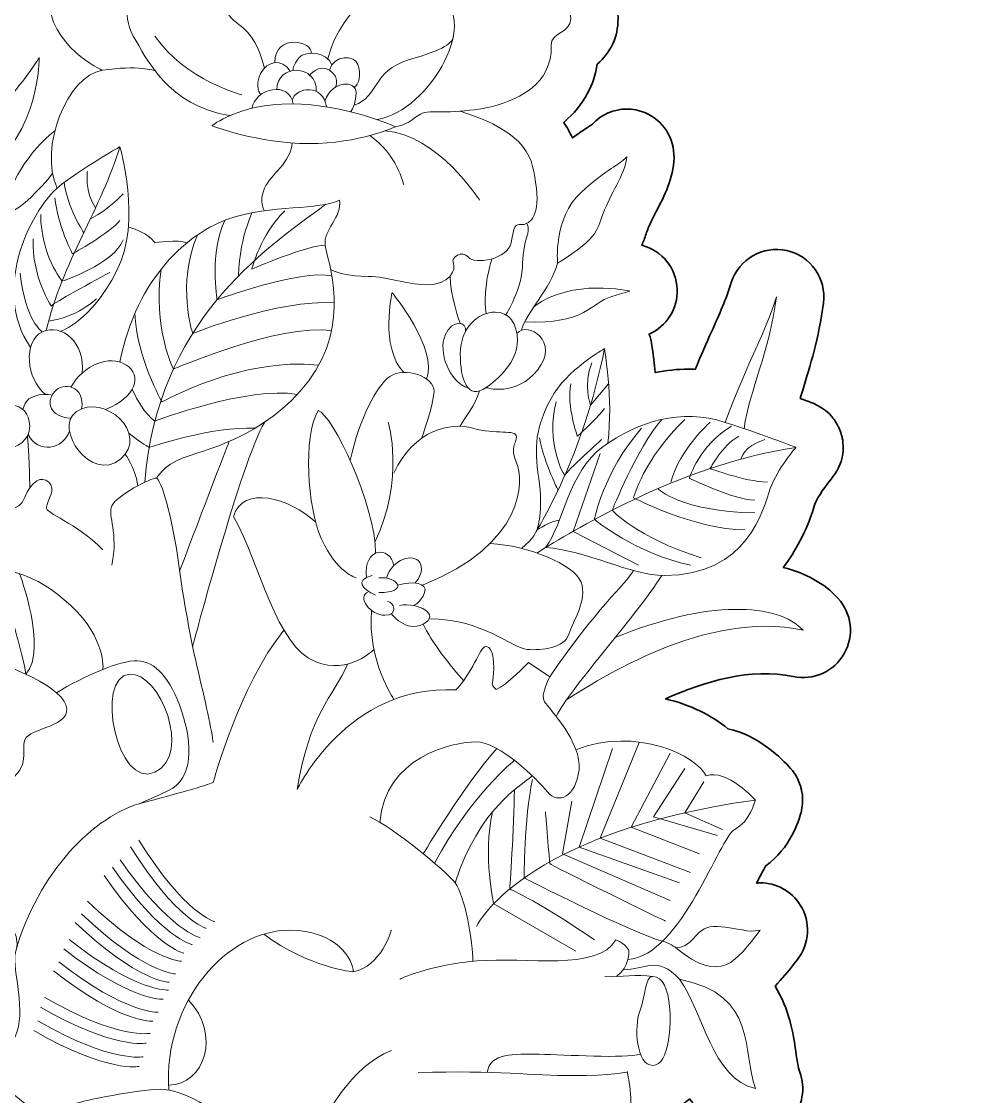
# Model space of a CAD drawing. Header units: centimetres. Extents: x 0.2 to 39.6, y -39 to -0.2.
# Drawn here: x 32.787 to 34.79, y -3.688 to -1.418 of the extents above; entities that cross this region are included whole.
import ezdxf

# ---------------------------------------------------------------- set-up
doc = ezdxf.new("R2010")
doc.units = ezdxf.units.CM
doc.header["$MEASUREMENT"] = 0
doc.layers.add('Capa 1', color=7, linetype='Continuous')

msp = doc.modelspace()

# ---------------------------------------------------------------- linework, layer by layer
at = {"layer": 'Capa 1', "color": 175, "lineweight": 9, "true_color": 0x2b4b9b}
for points in [[(34.0907, -2.5658), (33.9522, -2.4949), (34.0093, -2.33)], [(34.092, -2.9403), (34.0093, -3.1428), (34.2002, -3.2147)], [(34.1772, -3.2365), (33.9653, -3.1613), (34.0354, -2.9533)], [(34.2191, -3.1754), (34.0753, -3.1194), (34.1572, -2.963)], [(34.1886, -2.9957), (34.1221, -3.0972), (34.2573, -3.1367)], [(34.2682, -3.1239), (34.1886, -3.0888), (34.2284, -3.0234)], [(33.9498, -3.0643), (33.9297, -3.1754), (34.1572, -3.2738)]]:
    msp.add_lwpolyline(points, dxfattribs=at)
at = {"layer": 'Capa 1', "color": 22, "lineweight": 35, "true_color": 0xe42420}
for points, knots in [([(37.0144, -3.7578), (37.0144, -3.7578), (37.5552, -1.857), (37.5552, -1.857), (37.5552, -1.857), (37.6036, -1.6874), (37.6036, -1.6874), (37.6036, -1.6874), (37.8932, -0.6692), (37.8932, -0.6692), (37.8932, -0.6692), (37.9539, -0.4569), (37.9539, -0.4569), (37.9101, -0.4445), (37.8664, -0.4329), (37.8226, -0.4212), (37.3834, -0.3087), (36.9234, -0.2487), (36.4493, -0.2487), (36.0732, -0.2487), (35.706, -0.2865), (35.3514, -0.3584), (35.3063, -0.3673), (35.2615, -0.3771), (35.217, -0.387), (35.217, -0.387), (35.2664, -0.6022), (35.2664, -0.6022), (35.2664, -0.6022), (35.5035, -1.6337), (35.5035, -1.6337), (35.5035, -1.6337), (35.5426, -1.8055), (35.5426, -1.8055), (35.5426, -1.8055), (35.985, -3.7317), (35.985, -3.7317), (35.0586, -3.9423), (34.3668, -4.771), (34.3668, -5.7612), (34.3668, -6.664), (34.9418, -7.4331), (35.7458, -7.7209), (35.7882, -7.7364), (35.8312, -7.7502), (35.875, -7.7625), (36.057, -7.8148), (36.2492, -7.8426), (36.4482, -7.8426), (36.6094, -7.8426), (36.7664, -7.8243), (36.9171, -7.7897), (36.9622, -7.7791), (37.0063, -7.7675), (37.0501, -7.7541), (37.9062, -7.4958), (38.5296, -6.7014), (38.5296, -5.7612), (38.5296, -4.808), (37.8886, -4.0044), (37.0144, -3.7578)], [0, 0, 0, 0, 1, 1, 1, 2, 2, 2, 3, 3, 3, 4, 4, 4, 5, 5, 5, 6, 6, 6, 7, 7, 7, 8, 8, 8, 9, 9, 9, 10, 10, 10, 11, 11, 11, 12, 12, 12, 13, 13, 13, 14, 14, 14, 15, 15, 15, 16, 16, 16, 17, 17, 17, 18, 18, 18, 19, 19, 19, 20, 20, 20, 20]), ([(34.5117, -2.6356), (34.483, -2.6044), (34.4436, -2.5829), (34.3962, -2.5709), (34.4224, -2.5366), (34.4442, -2.4957), (34.4602, -2.4463), (34.4602, -2.4463), (34.4632, -2.4375), (34.4632, -2.4375), (34.4689, -2.4213), (34.4874, -2.3957), (34.4978, -2.3837), (34.4986, -2.3828), (34.4991, -2.3817), (34.4998, -2.3808), (34.5033, -2.3766), (34.5063, -2.3722), (34.509, -2.3675), (34.51, -2.3658), (34.5112, -2.3641), (34.5121, -2.3623), (34.5155, -2.3557), (34.5182, -2.3489), (34.52, -2.3417), (34.5201, -2.3413), (34.5201, -2.341), (34.5201, -2.3406), (34.5218, -2.3339), (34.5226, -2.327), (34.5227, -2.32), (34.5228, -2.3175), (34.5225, -2.3151), (34.5224, -2.3126), (34.5222, -2.3092), (34.5224, -2.3059), (34.5219, -2.3024), (34.5216, -2.3008), (34.521, -2.2993), (34.5206, -2.2976), (34.5204, -2.2964), (34.5205, -2.2952), (34.5202, -2.2939), (34.5198, -2.2924), (34.519, -2.2911), (34.5186, -2.2896), (34.5172, -2.2847), (34.5155, -2.2801), (34.5134, -2.2757), (34.5123, -2.2734), (34.5113, -2.2711), (34.5101, -2.2688), (34.5074, -2.2641), (34.5043, -2.2597), (34.501, -2.2555), (34.4998, -2.254), (34.4988, -2.2523), (34.4974, -2.2508), (34.4926, -2.2454), (34.4873, -2.2406), (34.4814, -2.2364), (34.48, -2.2354), (34.4784, -2.2346), (34.477, -2.2337), (34.4722, -2.2306), (34.4672, -2.2279), (34.4619, -2.2256), (34.4611, -2.2252), (34.4603, -2.2246), (34.4594, -2.2243), (34.4585, -2.2239), (34.4488, -2.2201), (34.432, -2.2139), (34.4339, -2.208), (34.4353, -2.2026), (34.4373, -2.1964), (34.4531, -2.1454), (34.471, -2.0875), (34.481, -2.0125), (34.4878, -1.9611), (34.4542, -1.913), (34.4035, -1.9017), (34.3528, -1.8905), (34.302, -1.9199), (34.2865, -1.9694), (34.2752, -2.0051), (34.2624, -2.0338), (34.2446, -2.0736), (34.2346, -2.0959), (34.223, -2.1219), (34.2102, -2.1526), (34.2054, -2.1524), (34.2006, -2.1521), (34.1958, -2.1521), (34.1724, -2.1521), (34.149, -2.1547), (34.1257, -2.1593), (34.122, -2.1198), (34.1171, -2.0928), (34.1166, -2.0906), (34.1166, -2.0903), (34.1164, -2.0901), (34.1164, -2.0898), (34.1156, -2.0858), (34.1143, -2.0821), (34.113, -2.0783), (34.1497, -2.0619), (34.1736, -2.0249), (34.1722, -1.9839), (34.1707, -1.9395), (34.1401, -1.9017), (34.0974, -1.8906), (34.1007, -1.883), (34.1038, -1.8751), (34.1066, -1.8667), (34.1079, -1.8628), (34.1093, -1.8586), (34.1112, -1.8539), (34.116, -1.8421), (34.1222, -1.8305), (34.128, -1.8192), (34.1451, -1.7865), (34.1644, -1.7494), (34.1655, -1.7063), (34.1666, -1.6646), (34.1423, -1.6261), (34.1037, -1.6104), (34.0913, -1.6054), (34.0785, -1.603), (34.0657, -1.603), (34.0387, -1.603), (34.0123, -1.614), (33.9931, -1.6349), (33.9904, -1.637), (33.9875, -1.6387), (33.9841, -1.6409), (33.9756, -1.6465), (33.9647, -1.6536), (33.9509, -1.664), (33.946, -1.6528), (33.9399, -1.6419), (33.9325, -1.6311), (33.977, -1.5934), (33.9968, -1.5492), (34.0034, -1.5083), (34.0325, -1.4825), (34.0473, -1.4504), (34.0473, -1.4125), (34.0473, -1.3772), (34.0326, -1.3461), (34.0165, -1.3223), (34.0335, -1.2852), (34.0643, -1.2348), (34.0917, -1.1978), (34.1206, -1.1589), (34.1175, -1.1049), (34.0842, -1.0696), (34.051, -1.0342), (33.9971, -1.0279), (33.9567, -1.0545), (33.9475, -1.0605), (33.9265, -1.0749), (33.9015, -1.096), (33.8751, -1.0595), (33.844, -1.0335), (33.8265, -1.0239), (33.7781, -0.9976), (33.7354, -1.0157), (33.7213, -1.0216), (33.7213, -1.0216), (33.7175, -1.0221), (33.7175, -1.0221), (33.6643, -1.0179), (33.6211, -1.0409), (33.5789, -1.0783), (33.5353, -1.012), (33.476, -0.9682), (33.4312, -0.9477), (33.405, -0.9358), (33.3742, -0.9361), (33.348, -0.9479), (33.3472, -0.9476), (33.3462, -0.9474), (33.3454, -0.9471), (33.3903, -0.9026), (33.4166, -0.8522), (33.428, -0.8149), (33.4281, -0.8145), (33.4282, -0.814), (33.4284, -0.8136), (33.4287, -0.8125), (33.4291, -0.8113), (33.4294, -0.8102), (33.4299, -0.8086), (33.4299, -0.8068), (33.4303, -0.8051), (33.4313, -0.8005), (33.4321, -0.796), (33.4325, -0.7912), (33.4327, -0.7887), (33.4327, -0.7862), (33.4327, -0.7837), (33.4327, -0.7792), (33.4325, -0.7747), (33.4319, -0.7702), (33.4315, -0.7676), (33.4311, -0.7651), (33.4305, -0.7626), (33.4301, -0.7604), (33.43, -0.7581), (33.4293, -0.7559), (33.4287, -0.7536), (33.4275, -0.7515), (33.4267, -0.7493), (33.4259, -0.7471), (33.4251, -0.7449), (33.4241, -0.7427), (33.422, -0.738), (33.4195, -0.7335), (33.4168, -0.7292), (33.4161, -0.7282), (33.4157, -0.7271), (33.415, -0.7261), (33.4146, -0.7255), (33.4141, -0.7251), (33.4137, -0.7245), (33.4103, -0.7199), (33.4065, -0.7156), (33.4024, -0.7116), (33.4014, -0.7107), (33.4006, -0.7097), (33.3996, -0.7088), (33.389, -0.6993), (33.3765, -0.6922), (33.3629, -0.6879), (33.362, -0.6876), (33.3611, -0.6875), (33.3602, -0.6873), (33.3545, -0.6857), (33.3487, -0.6845), (33.3427, -0.6839), (33.342, -0.6839), (33.3414, -0.6836), (33.3408, -0.6836), (33.3408, -0.6836), (33.3225, -0.6821), (33.2963, -0.6821), (33.2533, -0.6821), (33.2164, -0.686), (33.1848, -0.6934), (33.1852, -0.6812), (33.1856, -0.6687), (33.1851, -0.6552), (33.1801, -0.5106), (33.07, -0.4009), (33.0575, -0.3889), (33.0371, -0.3694), (33.0097, -0.3582), (32.9825, -0.3582), (32.9656, -0.3582), (32.9488, -0.3625), (32.9339, -0.3719), (32.895, -0.3963), (32.8765, -0.4395), (32.8908, -0.4831), (32.8909, -0.4839), (32.8941, -0.5019), (32.8858, -0.5244), (32.8613, -0.5902), (32.8599, -0.6559), (32.8799, -0.7209), (32.8617, -0.719), (32.8431, -0.7176), (32.8236, -0.7176), (32.7542, -0.7176), (32.6999, -0.7298), (32.6939, -0.7312), (32.6518, -0.7409), (32.6207, -0.7767), (32.6169, -0.8197), (32.6133, -0.8598), (32.6341, -0.8978), (32.6691, -0.9166), (32.6772, -0.9247), (32.693, -0.9461), (32.7038, -0.9607), (32.7237, -0.9876), (32.7463, -1.018), (32.7733, -1.0457), (32.7933, -1.0661), (32.8221, -1.083), (32.8546, -1.0971), (32.8526, -1.0992), (32.8506, -1.1014), (32.8486, -1.1037), (32.8478, -1.1046), (32.847, -1.1054), (32.8462, -1.1064), (32.8195, -1.1374), (32.7931, -1.1784), (32.7739, -1.2254), (32.7696, -1.2249), (32.7652, -1.2244), (32.7609, -1.2244), (32.7303, -1.2244), (32.7007, -1.2385), (32.6814, -1.2637), (32.6715, -1.2767), (32.6621, -1.2869), (32.6534, -1.2964), (32.6524, -1.2975), (32.6515, -1.2986), (32.6506, -1.2996), (32.5962, -1.1207), (32.4828, -1.032), (32.4688, -1.0217), (32.451, -1.0085), (32.4301, -1.0021), (32.4094, -1.0021), (32.3798, -1.0021), (32.3506, -1.0152), (32.3309, -1.0401), (32.3044, -1.0736), (32.3028, -1.119), (32.3237, -1.1537), (32.3245, -1.1579), (32.3257, -1.1656), (32.3263, -1.1778), (32.329, -1.2294), (32.3501, -1.3033), (32.3944, -1.3653), (32.388, -1.365), (32.3817, -1.3645), (32.3751, -1.3645), (32.3325, -1.3645), (32.2945, -1.3915), (32.2806, -1.4318), (32.2674, -1.47), (32.2787, -1.5119), (32.3085, -1.5387), (32.2997, -1.5384), (32.2913, -1.5382), (32.2835, -1.5382), (32.2487, -1.5382), (32.2253, -1.5406), (32.2228, -1.5408), (32.2121, -1.542), (32.2019, -1.5449), (32.1924, -1.5492), (32.1911, -1.5498), (32.1898, -1.5504), (32.1885, -1.5511), (32.1844, -1.5532), (32.1805, -1.5555), (32.1767, -1.5581), (32.1756, -1.5589), (32.1744, -1.5596), (32.1732, -1.5604), (32.1687, -1.5638), (32.1644, -1.5676), (32.1605, -1.5717), (32.1596, -1.5726), (32.1589, -1.5737), (32.1581, -1.5746), (32.155, -1.5781), (32.1522, -1.5818), (32.1497, -1.5857), (32.1487, -1.5872), (32.1478, -1.5886), (32.1469, -1.5902), (32.144, -1.5952), (32.1413, -1.6004), (32.1393, -1.606), (32.1392, -1.6061), (32.1392, -1.6062), (32.1391, -1.6063), (32.1391, -1.6063), (32.1391, -1.6063), (32.1391, -1.6064), (32.1391, -1.6064), (32.1391, -1.6064), (32.1391, -1.6064), (32.1371, -1.6121), (32.1358, -1.6178), (32.1348, -1.6237), (32.1345, -1.6254), (32.1343, -1.6272), (32.1341, -1.629), (32.1336, -1.6334), (32.1334, -1.6379), (32.1334, -1.6423), (32.1335, -1.6438), (32.1334, -1.6453), (32.1335, -1.6467), (32.1338, -1.6523), (32.1347, -1.6578), (32.136, -1.6632), (32.1363, -1.6648), (32.1369, -1.6662), (32.1373, -1.6678), (32.1385, -1.6719), (32.1399, -1.6759), (32.1416, -1.6799), (32.1423, -1.6815), (32.143, -1.683), (32.1437, -1.6846), (32.1461, -1.6894), (32.1488, -1.694), (32.1519, -1.6984), (32.1522, -1.6987), (32.1524, -1.6992), (32.1527, -1.6995), (32.1554, -1.7033), (32.1584, -1.7068), (32.1617, -1.7102), (32.1617, -1.7102), (32.1618, -1.7103), (32.1618, -1.7103), (32.1091, -1.7167), (32.0394, -1.7436), (31.9827, -1.8275), (31.9411, -1.8592), (31.9105, -1.8945), (31.8935, -1.9165), (31.865, -1.9534), (31.8658, -2.0053), (31.8956, -2.0413), (31.9117, -2.0607), (31.9339, -2.0723), (31.9575, -2.0759), (31.9528, -2.0812), (31.9484, -2.0868), (31.9448, -2.0931), (31.9242, -2.1294), (31.9284, -2.1747), (31.9552, -2.2067), (31.9586, -2.2107), (31.9614, -2.2151), (31.9644, -2.2193), (31.9365, -2.231), (31.914, -2.2549), (31.9058, -2.2858), (31.9041, -2.2921), (31.8748, -2.4076), (31.9099, -2.5435), (31.8866, -2.5581), (31.8671, -2.5773), (31.8534, -2.6004), (31.8373, -2.6081), (31.8226, -2.6192), (31.8095, -2.6327), (31.8027, -2.6291), (31.7959, -2.6255), (31.7892, -2.6227), (31.7856, -2.6211), (31.7821, -2.6196), (31.7784, -2.6184), (31.737, -2.6031), (31.6965, -2.6009), (31.641, -2.5993), (31.641, -2.5993), (31.6231, -2.5988), (31.6231, -2.5988), (31.5706, -2.5971), (31.4614, -2.5937), (31.4294, -2.6816), (31.4158, -2.7191), (31.4205, -2.7742), (31.4743, -2.8163), (31.511, -2.8451), (31.5646, -2.8562), (31.6196, -2.8548), (31.6542, -2.8654), (31.6839, -2.8821), (31.7064, -2.898), (31.7041, -2.9096), (31.7023, -2.9219), (31.7016, -2.9357), (31.6995, -2.9802), (31.7125, -3.0176), (31.7329, -3.0465), (31.7332, -3.058), (31.735, -3.0702), (31.7387, -3.0828), (31.7485, -3.1161), (31.771, -3.1436), (31.8017, -3.1627), (31.7501, -3.2017), (31.7127, -3.2646), (31.6941, -3.3293), (31.6889, -3.3473), (31.6895, -3.366), (31.6943, -3.3835), (31.6864, -3.3906), (31.6785, -3.3976), (31.6704, -3.4057), (31.6387, -3.4374), (31.632, -3.4864), (31.654, -3.5255), (31.6678, -3.55), (31.6909, -3.5667), (31.7169, -3.5732), (31.6979, -3.6485), (31.7008, -3.7169), (31.7016, -3.7306), (31.7044, -3.775), (31.7363, -3.8121), (31.7797, -3.8218), (31.7869, -3.8234), (31.7942, -3.8242), (31.8014, -3.8242), (31.8374, -3.8242), (31.8714, -3.8047), (31.8893, -3.7722), (31.8894, -3.772), (31.8941, -3.7634), (31.9033, -3.7492), (31.9204, -3.7635), (31.942, -3.7723), (31.9653, -3.7727), (31.966, -3.7727), (31.9666, -3.7727), (31.9673, -3.7727), (31.9901, -3.7727), (32.0115, -3.7648), (32.0287, -3.7513), (32.0077, -3.8488), (31.9922, -3.951), (31.9922, -4.0453), (31.9922, -4.2747), (32.2435, -4.8681), (32.246, -4.8734), (32.246, -4.8734), (32.2532, -4.8888), (32.2532, -4.8888), (32.2819, -4.9515), (32.3492, -5.0981), (32.462, -5.2109), (32.4831, -5.232), (32.5039, -5.2552), (32.5259, -5.2798), (32.6155, -5.3799), (32.727, -5.5045), (32.9052, -5.5045), (33.1102, -5.5045), (33.2596, -5.3377), (33.3489, -5.238), (33.3489, -5.238), (33.369, -5.2156), (33.369, -5.2156), (33.5148, -5.054), (33.6684, -4.8691), (33.703, -4.7227), (33.7247, -4.6311), (33.7259, -4.5444), (33.7226, -4.4843), (33.7603, -4.4586), (33.7891, -4.4228), (33.8142, -4.3849), (33.8152, -4.3834), (33.8161, -4.3819), (33.817, -4.3803), (33.8422, -4.3375), (33.8591, -4.2627), (33.8621, -4.1914), (33.8934, -4.1559), (33.9117, -4.1097), (33.9234, -4.0638), (33.9503, -4.0864), (33.9846, -4.1001), (34.0191, -4.1001), (34.0226, -4.1001), (34.0261, -4.1), (34.0296, -4.0997), (34.0839, -4.0953), (34.127, -4.0542), (34.1449, -3.9896), (34.1458, -3.9863), (34.1462, -3.9826), (34.147, -3.9792), (34.1648, -3.9678), (34.1802, -3.9521), (34.192, -3.9319), (34.2313, -3.8653), (34.2337, -3.7757), (34.1771, -3.7078), (34.1847, -3.7037), (34.1918, -3.6988), (34.1985, -3.6931), (34.2271, -3.7286), (34.2643, -3.7578), (34.3166, -3.7689), (34.3235, -3.7704), (34.3305, -3.7711), (34.3374, -3.7711), (34.3661, -3.7711), (34.3938, -3.7587), (34.413, -3.7365), (34.4369, -3.709), (34.4438, -3.6707), (34.4312, -3.6365), (34.4275, -3.6265), (34.4251, -3.6098), (34.4225, -3.5921), (34.4171, -3.5554), (34.4093, -3.5031), (34.3789, -3.4549), (34.3937, -3.4396), (34.4066, -3.4235), (34.4179, -3.4091), (34.4179, -3.4091), (34.426, -3.3988), (34.426, -3.3988), (34.4521, -3.3656), (34.4547, -3.3195), (34.4322, -3.2837), (34.4137, -3.2541), (34.3814, -3.2368), (34.3475, -3.2368), (34.3449, -3.2368), (34.3423, -3.2373), (34.3398, -3.2375), (34.3463, -3.225), (34.354, -3.2102), (34.3594, -3.2008), (34.4107, -3.1644), (34.4295, -3.1049), (34.4338, -3.0885), (34.4339, -3.0881), (34.434, -3.0877), (34.4341, -3.0873), (34.4342, -3.0871), (34.4343, -3.0866), (34.4344, -3.0864), (34.4346, -3.0856), (34.4345, -3.0848), (34.4347, -3.0839), (34.4361, -3.0777), (34.4369, -3.0712), (34.4371, -3.0647), (34.4372, -3.062), (34.4369, -3.0595), (34.4368, -3.0569), (34.4366, -3.054), (34.4369, -3.0512), (34.4365, -3.0482), (34.4362, -3.0461), (34.4354, -3.0443), (34.435, -3.0422), (34.4345, -3.0395), (34.4338, -3.0368), (34.433, -3.0342), (34.4316, -3.0291), (34.4297, -3.0244), (34.4276, -3.0197), (34.4266, -3.0177), (34.4258, -3.0155), (34.4246, -3.0135), (34.421, -3.0069), (34.4168, -3.0007), (34.4118, -2.9951), (34.4118, -2.9951), (34.4117, -2.9951), (34.4117, -2.9951), (34.3939, -2.9752), (34.3431, -2.9247), (34.2789, -2.9116), (34.2456, -2.8828), (34.1995, -2.8608), (34.1477, -2.8484), (34.2292, -2.8116), (34.3281, -2.782), (34.4171, -2.8011), (34.4597, -2.8102), (34.5033, -2.7907), (34.5249, -2.7529), (34.5465, -2.7151), (34.5412, -2.6677), (34.5117, -2.6356)], [0, 0, 0, 0, 1, 1, 1, 2, 2, 2, 3, 3, 3, 4, 4, 4, 5, 5, 5, 6, 6, 6, 7, 7, 7, 8, 8, 8, 9, 9, 9, 10, 10, 10, 11, 11, 11, 12, 12, 12, 13, 13, 13, 14, 14, 14, 15, 15, 15, 16, 16, 16, 17, 17, 17, 18, 18, 18, 19, 19, 19, 20, 20, 20, 21, 21, 21, 22, 22, 22, 23, 23, 23, 24, 24, 24, 25, 25, 25, 26, 26, 26, 27, 27, 27, 28, 28, 28, 29, 29, 29, 30, 30, 30, 31, 31, 31, 32, 32, 32, 33, 33, 33, 34, 34, 34, 35, 35, 35, 36, 36, 36, 37, 37, 37, 38, 38, 38, 39, 39, 39, 40, 40, 40, 41, 41, 41, 42, 42, 42, 43, 43, 43, 44, 44, 44, 45, 45, 45, 46, 46, 46, 47, 47, 47, 48, 48, 48, 49, 49, 49, 50, 50, 50, 51, 51, 51, 52, 52, 52, 53, 53, 53, 54, 54, 54, 55, 55, 55, 56, 56, 56, 57, 57, 57, 58, 58, 58, 59, 59, 59, 60, 60, 60, 61, 61, 61, 62, 62, 62, 63, 63, 63, 64, 64, 64, 65, 65, 65, 66, 66, 66, 67, 67, 67, 68, 68, 68, 69, 69, 69, 70, 70, 70, 71, 71, 71, 72, 72, 72, 73, 73, 73, 74, 74, 74, 75, 75, 75, 76, 76, 76, 77, 77, 77, 78, 78, 78, 79, 79, 79, 80, 80, 80, 81, 81, 81, 82, 82, 82, 83, 83, 83, 84, 84, 84, 85, 85, 85, 86, 86, 86, 87, 87, 87, 88, 88, 88, 89, 89, 89, 90, 90, 90, 91, 91, 91, 92, 92, 92, 93, 93, 93, 94, 94, 94, 95, 95, 95, 96, 96, 96, 97, 97, 97, 98, 98, 98, 99, 99, 99, 100, 100, 100, 101, 101, 101, 102, 102, 102, 103, 103, 103, 104, 104, 104, 105, 105, 105, 106, 106, 106, 107, 107, 107, 108, 108, 108, 109, 109, 109, 110, 110, 110, 111, 111, 111, 112, 112, 112, 113, 113, 113, 114, 114, 114, 115, 115, 115, 116, 116, 116, 117, 117, 117, 118, 118, 118, 119, 119, 119, 120, 120, 120, 121, 121, 121, 122, 122, 122, 123, 123, 123, 124, 124, 124, 125, 125, 125, 126, 126, 126, 127, 127, 127, 128, 128, 128, 129, 129, 129, 130, 130, 130, 131, 131, 131, 132, 132, 132, 133, 133, 133, 134, 134, 134, 135, 135, 135, 136, 136, 136, 137, 137, 137, 138, 138, 138, 139, 139, 139, 140, 140, 140, 141, 141, 141, 142, 142, 142, 143, 143, 143, 144, 144, 144, 145, 145, 145, 146, 146, 146, 147, 147, 147, 148, 148, 148, 149, 149, 149, 150, 150, 150, 151, 151, 151, 152, 152, 152, 153, 153, 153, 154, 154, 154, 155, 155, 155, 156, 156, 156, 157, 157, 157, 158, 158, 158, 159, 159, 159, 160, 160, 160, 161, 161, 161, 162, 162, 162, 163, 163, 163, 164, 164, 164, 165, 165, 165, 166, 166, 166, 167, 167, 167, 168, 168, 168, 169, 169, 169, 170, 170, 170, 171, 171, 171, 172, 172, 172, 173, 173, 173, 174, 174, 174, 175, 175, 175, 176, 176, 176, 177, 177, 177, 178, 178, 178, 179, 179, 179, 180, 180, 180, 181, 181, 181, 182, 182, 182, 183, 183, 183, 184, 184, 184, 185, 185, 185, 186, 186, 186, 187, 187, 187, 188, 188, 188, 189, 189, 189, 190, 190, 190, 191, 191, 191, 192, 192, 192, 193, 193, 193, 194, 194, 194, 195, 195, 195, 196, 196, 196, 197, 197, 197, 198, 198, 198, 199, 199, 199, 200, 200, 200, 201, 201, 201, 202, 202, 202, 203, 203, 203, 204, 204, 204, 205, 205, 205, 206, 206, 206, 207, 207, 207, 208, 208, 208, 209, 209, 209, 210, 210, 210, 211, 211, 211, 212, 212, 212, 213, 213, 213, 214, 214, 214, 215, 215, 215, 216, 216, 216, 217, 217, 217, 218, 218, 218, 219, 219, 219, 220, 220, 220, 221, 221, 221, 222, 222, 222, 223, 223, 223, 224, 224, 224, 225, 225, 225, 226, 226, 226, 226])]:
    msp.add_open_spline(points, degree=3, knots=knots, dxfattribs=at)
at = {"layer": 'Capa 1', "color": 175, "lineweight": 9, "true_color": 0x2b4b9b}
for points, knots in [([(32.9581, -1.5211), (32.9581, -1.5211), (32.8448, -1.4707), (32.8448, -1.3667), (32.8448, -1.2628), (32.914, -1.1696), (32.9518, -1.1432), (32.9896, -1.1168), (33.0434, -1.1294), (33.075, -1.1797), (33.1066, -1.23), (33.1407, -1.2198), (33.159, -1.264)], [0, 0, 0, 0, 1, 1, 1, 2, 2, 2, 3, 3, 3, 4, 4, 4, 4]), ([(33.3005, -1.5166), (33.2765, -1.4201), (33.2375, -1.4326), (33.2186, -1.3936), (33.1997, -1.3546), (33.1532, -1.3081), (33.0852, -1.2955), (33.0172, -1.2829), (33.0065, -1.3295), (33.0144, -1.3395), (33.0223, -1.3496), (32.9958, -1.4012), (33.0235, -1.449), (33.0512, -1.4968), (33.0975, -1.596), (33.2273, -1.6169)], [0, 0, 0, 0, 1, 1, 1, 2, 2, 2, 3, 3, 3, 4, 4, 4, 5, 5, 5, 5]), ([(33.4341, -1.4966), (33.4653, -1.3819), (33.5597, -1.316), (33.6616, -1.3601), (33.7635, -1.4041), (33.652, -1.6066), (33.5382, -1.6253)], [0, 0, 0, 0, 1, 1, 1, 2, 2, 2, 2]), ([(33.5773, -1.6403), (33.6243, -1.6307), (33.6159, -1.6072), (33.6578, -1.6088), (33.6998, -1.6105), (33.7694, -1.6038), (33.8005, -1.5921), (33.8315, -1.5803), (33.9087, -1.5543), (33.9062, -1.4679), (33.9053, -1.4398), (33.9473, -1.4436), (33.9473, -1.4125), (33.9473, -1.3815), (33.8944, -1.3219), (33.8483, -1.3236), (33.8021, -1.3253), (33.74, -1.3437), (33.6911, -1.3847)], [0, 0, 0, 0, 1, 1, 1, 2, 2, 2, 3, 3, 3, 4, 4, 4, 5, 5, 5, 6, 6, 6, 6]), ([(33.4896, -1.5949), (33.5439, -1.5761), (33.5269, -1.5226), (33.605, -1.4993), (33.683, -1.4761), (33.6974, -1.4642), (33.6994, -1.449)], [0, 0, 0, 0, 1, 1, 1, 2, 2, 2, 2]), ([(32.7072, -1.7387), (32.7072, -1.7387), (32.7159, -1.6346), (32.7609, -1.5802), (32.8058, -1.5258), (32.8247, -1.4944), (32.8247, -1.4944), (32.8247, -1.4944), (32.8276, -1.6533), (32.7072, -1.7387)], [0, 0, 0, 0, 1, 1, 1, 2, 2, 2, 3, 3, 3, 3]), ([(33.3548, -1.523), (33.3365, -1.4952), (33.3067, -1.501), (33.2924, -1.5279), (33.2782, -1.5547), (33.2924, -1.5727), (33.2924, -1.5727)], [0, 0, 0, 0, 1, 1, 1, 2, 2, 2, 2]), ([(33.4431, -1.5096), (33.4321, -1.4813), (33.3877, -1.479), (33.3738, -1.4944), (33.36, -1.5098), (33.3608, -1.5211), (33.3608, -1.5211)], [0, 0, 0, 0, 1, 1, 1, 2, 2, 2, 2]), ([(33.438, -1.5211), (33.4472, -1.4863), (33.4909, -1.4893), (33.498, -1.5086), (33.5051, -1.5279), (33.5008, -1.553), (33.4896, -1.5566)], [0, 0, 0, 0, 1, 1, 1, 2, 2, 2, 2]), ([(32.8626, -1.7699), (32.8234, -1.6843), (32.8838, -1.5328), (32.9581, -1.5211), (33.0323, -1.5094), (33.0692, -1.522), (33.0692, -1.522)], [0, 0, 0, 0, 1, 1, 1, 2, 2, 2, 2]), ([(33.3951, -1.5325), (33.3951, -1.5325), (33.4149, -1.5064), (33.438, -1.5211), (33.4611, -1.5358), (33.4506, -1.5566), (33.4506, -1.5566)], [0, 0, 0, 0, 1, 1, 1, 2, 2, 2, 2]), ([(33.4281, -1.586), (33.4443, -1.5405), (33.4942, -1.543), (33.4942, -1.5681), (33.4942, -1.5933), (33.4826, -1.6088), (33.4826, -1.6088)], [0, 0, 0, 0, 1, 1, 1, 2, 2, 2, 2]), ([(33.1897, -1.6382), (33.1897, -1.6382), (33.2878, -1.676), (33.3944, -1.676), (33.5009, -1.676), (33.5773, -1.6403), (33.5773, -1.6403), (33.5773, -1.6403), (33.4699, -1.5921), (33.3575, -1.5921), (33.245, -1.5921), (33.1897, -1.6382), (33.1897, -1.6382)], [0, 0, 0, 0, 1, 1, 1, 2, 2, 2, 3, 3, 3, 4, 4, 4, 4]), ([(33.4404, -1.9423), (33.469, -1.9524), (33.4741, -1.9549), (33.5194, -1.9562), (33.5647, -1.9574), (33.5936, -1.9725), (33.6427, -1.9738), (33.6918, -1.9751), (33.7057, -1.9411), (33.6994, -1.9285), (33.6931, -1.9159), (33.7188, -1.8996), (33.7311, -1.9159), (33.7434, -1.9323), (33.8151, -1.9201), (33.8214, -1.8853), (33.8277, -1.8505), (33.8295, -1.8454), (33.8431, -1.8467), (33.8567, -1.848), (33.8827, -1.834), (33.8747, -1.7699), (33.8667, -1.7057), (33.8609, -1.6548), (33.714, -1.6073)], [0, 0, 0, 0, 1, 1, 1, 2, 2, 2, 3, 3, 3, 4, 4, 4, 5, 5, 5, 6, 6, 6, 7, 7, 7, 8, 8, 8, 8]), ([(32.8578, -1.6492), (32.802, -1.6919), (32.7605, -1.7622), (32.7479, -1.8258), (32.7907, -1.8203), (32.8531, -1.7387), (32.8531, -1.7387)], [0, 0, 0, 0, 1, 1, 1, 2, 2, 2, 2]), ([(33.3589, -1.6746), (33.357, -1.7158), (33.3132, -1.7409), (33.3005, -1.7699), (33.2878, -1.7989), (33.3005, -1.8179), (33.3005, -1.8179)], [0, 0, 0, 0, 1, 1, 1, 2, 2, 2, 2]), ([(32.8065, -2.1062), (32.7212, -1.9827), (32.8096, -1.8075), (32.8734, -1.761), (32.9371, -1.7146), (32.9949, -1.6827), (32.9949, -1.6827), (32.9949, -1.6827), (33.0428, -1.8387), (32.9883, -1.9453), (32.9338, -2.0518), (32.87, -2.0721), (32.87, -2.0721)], [0, 0, 0, 0, 1, 1, 1, 2, 2, 2, 3, 3, 3, 4, 4, 4, 4]), ([(33.9196, -1.9285), (33.9196, -1.9285), (33.9095, -1.8337), (33.9691, -1.7792), (34.0287, -1.7246), (34.0463, -1.7246), (34.0656, -1.7036), (34.0647, -1.7347), (34.0354, -1.775), (34.0186, -1.8161), (34.0018, -1.8572), (34.0119, -1.8714), (33.9196, -1.9285)], [0, 0, 0, 0, 1, 1, 1, 2, 2, 2, 3, 3, 3, 4, 4, 4, 4]), ([(32.8578, -1.7901), (32.8633, -1.848), (32.895, -1.9086), (32.895, -1.9086), (32.895, -1.9086), (32.9755, -1.8638), (32.9949, -1.8381)], [0, 0, 0, 0, 1, 1, 1, 2, 2, 2, 2]), ([(32.9949, -2.1373), (33.0311, -1.9574), (33.1406, -1.8631), (33.2274, -1.8341), (33.3143, -1.8052), (33.4174, -1.8165), (33.459, -1.7951), (33.4653, -1.8316), (33.4237, -1.858), (33.4288, -1.8907), (33.4338, -1.9235), (33.4854, -2.0558), (33.3935, -2.1772), (33.3017, -2.2985), (33.1657, -2.3249), (33.1267, -2.34), (33.0877, -2.3551), (33.0722, -2.3824), (33.0722, -2.3824)], [0, 0, 0, 0, 1, 1, 1, 2, 2, 2, 3, 3, 3, 4, 4, 4, 5, 5, 5, 6, 6, 6, 6]), ([(32.828, -1.8258), (32.828, -1.9126), (32.8731, -1.9663), (32.8731, -1.9663), (32.8731, -1.9663), (32.9828, -1.9302), (33.0019, -1.8794)], [0, 0, 0, 0, 1, 1, 1, 2, 2, 2, 2]), ([(33.2165, -1.8381), (33.1846, -1.9033), (33.2004, -2.0056), (33.2004, -2.0056), (33.2004, -2.0056), (33.3749, -1.9408), (33.4428, -1.9554)], [0, 0, 0, 0, 1, 1, 1, 2, 2, 2, 2]), ([(33.3432, -1.8179), (33.2916, -1.8693), (33.2738, -1.9409), (33.2738, -1.9409), (33.2738, -1.9409), (33.3935, -1.8895), (33.4288, -1.8907)], [0, 0, 0, 0, 1, 1, 1, 2, 2, 2, 2]), ([(33.013, -1.8523), (33.0554, -1.8631), (33.0688, -1.8853), (33.0688, -1.8853), (33.0688, -1.8853), (33.118, -1.8781), (33.137, -1.8853)], [0, 0, 0, 0, 1, 1, 1, 2, 2, 2, 2]), ([(33.8548, -1.8443), (33.8651, -1.8656), (33.8458, -1.8765), (33.8458, -1.9285), (33.8458, -1.9805), (33.8104, -2.0376), (33.8104, -2.0376)], [0, 0, 0, 0, 1, 1, 1, 2, 2, 2, 2]), ([(32.8121, -1.8767), (32.8088, -1.957), (32.8503, -2.0191), (32.8503, -2.0191), (32.8458, -2.0185), (32.9242, -1.9742), (32.974, -1.9479)], [0, 0, 0, 0, 1, 1, 1, 2, 2, 2, 2]), ([(33.159, -1.8688), (33.1141, -1.9738), (33.1489, -2.0769), (33.1489, -2.0769), (33.1489, -2.0769), (33.33, -2.0041), (33.4477, -2.0121)], [0, 0, 0, 0, 1, 1, 1, 2, 2, 2, 2]), ([(33.0824, -1.9409), (33.0638, -2.0632), (33.1082, -2.1521), (33.1082, -2.1521), (33.1082, -2.1521), (33.3309, -2.0555), (33.4428, -2.0707)], [0, 0, 0, 0, 1, 1, 1, 2, 2, 2, 2]), ([(33.8503, -2.052), (33.9783, -2.0585), (33.9917, -2.0114), (34.032, -1.9993), (34.0723, -1.9872), (34.0723, -1.9872), (34.0723, -1.9872), (34.0723, -1.9872), (33.951, -1.9595), (33.8698, -2.0199)], [0, 0, 0, 0, 1, 1, 1, 2, 2, 2, 3, 3, 3, 3]), ([(33.5945, -2.159), (33.5437, -2.1055), (33.5701, -1.9906), (33.5701, -1.9906), (33.5701, -1.9906), (33.6682, -2.1092), (33.6429, -2.1732)], [0, 0, 0, 0, 1, 1, 1, 2, 2, 2, 2]), ([(34.2732, -2.2645), (34.3248, -2.1282), (34.3567, -2.0794), (34.3819, -1.9993), (34.3659, -2.119), (34.326, -2.1936), (34.3133, -2.2779)], [0, 0, 0, 0, 1, 1, 1, 2, 2, 2, 2]), ([(33.0268, -2.0344), (33.0298, -2.1261), (33.0841, -2.2215), (33.0841, -2.2215), (33.0841, -2.2215), (33.2518, -2.1261), (33.4152, -2.1437)], [0, 0, 0, 0, 1, 1, 1, 2, 2, 2, 2]), ([(33.7879, -2.0317), (33.7518, -2.0317), (33.714, -2.0653), (33.714, -2.1198), (33.714, -2.1743), (33.7291, -2.2188), (33.7686, -2.1911), (33.808, -2.1634), (33.8348, -2.1282), (33.8348, -2.0921), (33.8348, -2.056), (33.8172, -2.0317), (33.7879, -2.0317)], [0, 0, 0, 0, 1, 1, 1, 2, 2, 2, 3, 3, 3, 4, 4, 4, 4]), ([(32.8381, -2.2056), (32.797, -2.1735), (32.7903, -2.0929), (32.8314, -2.0736), (32.8725, -2.0543), (32.9234, -2.0968), (32.9152, -2.1607)], [0, 0, 0, 0, 1, 1, 1, 2, 2, 2, 2]), ([(33.7311, -2.1924), (33.6897, -2.1785), (33.667, -2.1148), (33.6822, -2.0804), (33.6973, -2.046), (33.7286, -2.0511), (33.7251, -2.0729)], [0, 0, 0, 0, 1, 1, 1, 2, 2, 2, 2]), ([(33.8336, -2.0767), (33.8575, -2.0493), (33.9246, -2.0946), (33.8776, -2.1533), (33.8307, -2.2121), (33.7686, -2.1911), (33.7686, -2.1911)], [0, 0, 0, 0, 1, 1, 1, 2, 2, 2, 2]), ([(33.8431, -2.5307), (33.8692, -2.5112), (33.8761, -2.4917), (33.8761, -2.4917), (33.8761, -2.4917), (33.975, -2.335), (34.0184, -2.1091)], [0, 0, 0, 0, 1, 1, 1, 2, 2, 2, 2]), ([(33.9234, -2.4713), (33.9057, -2.4722), (33.8761, -2.4917), (33.8761, -2.4917), (33.8761, -2.4917), (33.8906, -2.4501), (33.8799, -2.3828), (33.8692, -2.3155), (33.8737, -2.2746), (33.9057, -2.2142), (33.9378, -2.1538), (34.0184, -2.1091), (34.0184, -2.1091), (34.0184, -2.1091), (34.0376, -2.2113), (34.0258, -2.3087)], [0, 0, 0, 0, 1, 1, 1, 2, 2, 2, 3, 3, 3, 4, 4, 4, 5, 5, 5, 5]), ([(32.9649, -2.2373), (33.0286, -2.2123), (33.0437, -2.1651), (33.0078, -2.1431), (32.9725, -2.1214), (32.9185, -2.1431), (32.8917, -2.19)], [0, 0, 0, 0, 1, 1, 1, 2, 2, 2, 2]), ([(33.4815, -2.3452), (33.5026, -2.254), (33.5353, -2.1894), (33.5655, -2.1676), (33.5957, -2.1458), (33.6603, -2.1685), (33.6587, -2.1995), (33.657, -2.2305), (33.6323, -2.2982), (33.6323, -2.2982)], [0, 0, 0, 0, 1, 1, 1, 2, 2, 2, 3, 3, 3, 3]), ([(33.9916, -2.1386), (33.9737, -2.1852), (33.9891, -2.2282), (33.9891, -2.2282), (33.9891, -2.2282), (34.0274, -2.1834), (34.0274, -2.1834)], [0, 0, 0, 0, 1, 1, 1, 2, 2, 2, 2]), ([(32.8917, -2.2555), (32.848, -2.2532), (32.8379, -2.223), (32.8568, -2.2003), (32.8757, -2.1777), (32.9217, -2.1869), (32.9144, -2.2361)], [0, 0, 0, 0, 1, 1, 1, 2, 2, 2, 2]), ([(32.9027, -2.2425), (32.8545, -2.2763), (32.9342, -2.3941), (32.9965, -2.3419), (33.0588, -2.2897), (32.9619, -2.201), (32.9027, -2.2425)], [0, 0, 0, 0, 1, 1, 1, 2, 2, 2, 2]), ([(33.0209, -2.1947), (33.0462, -2.2494), (33.0692, -2.2617), (33.0692, -2.2617), (33.0692, -2.2617), (33.2677, -2.187), (33.3696, -2.2056)], [0, 0, 0, 0, 1, 1, 1, 2, 2, 2, 2]), ([(34.0184, -2.2355), (33.9951, -2.2645), (33.9613, -2.2935), (33.9613, -2.2935), (33.9613, -2.2935), (33.9385, -2.2307), (33.9473, -2.1834)], [0, 0, 0, 0, 1, 1, 1, 2, 2, 2, 2]), ([(32.7085, -2.2352), (32.7404, -2.2236), (32.8033, -2.2142), (32.8046, -2.2727), (32.8058, -2.3312), (32.7024, -2.3379), (32.6707, -2.2918)], [0, 0, 0, 0, 1, 1, 1, 2, 2, 2, 2]), ([(33.9168, -2.2215), (33.8932, -2.3023), (33.9329, -2.3808), (33.9354, -2.375), (33.938, -2.3691), (34.0127, -2.3004), (34.0127, -2.3004)], [0, 0, 0, 0, 1, 1, 1, 2, 2, 2, 2]), ([(33.5353, -2.5409), (33.5353, -2.4382), (33.4439, -2.2482), (33.4137, -2.2393), (33.3822, -2.2972), (33.3898, -2.4407), (33.4212, -2.5112), (33.4527, -2.5817), (33.4942, -2.5926), (33.4942, -2.5926)], [0, 0, 0, 0, 1, 1, 1, 2, 2, 2, 3, 3, 3, 3]), ([(33.8939, -2.5288), (33.9334, -2.4785), (33.941, -2.3702), (34.0152, -2.3161), (34.0895, -2.262), (34.1814, -2.2343), (34.2732, -2.2645), (34.3651, -2.2947), (34.423, -2.3174), (34.423, -2.3174), (34.423, -2.3174), (34.384, -2.3614), (34.3689, -2.4042), (34.3538, -2.447), (34.3223, -2.588), (34.1449, -2.588), (34.0744, -2.588), (33.979, -2.534), (33.8939, -2.5288)], [0, 0, 0, 0, 1, 1, 1, 2, 2, 2, 3, 3, 3, 4, 4, 4, 5, 5, 5, 6, 6, 6, 6]), ([(33.5739, -2.3715), (33.6163, -2.2796), (33.6943, -2.2633), (33.7409, -2.2771), (33.7874, -2.2909), (33.8328, -2.2784), (33.8328, -2.2947), (33.8328, -2.3111), (33.8176, -2.3149), (33.8328, -2.3501), (33.8479, -2.3853), (33.8532, -2.5217), (33.6341, -2.6083)], [0, 0, 0, 0, 1, 1, 1, 2, 2, 2, 3, 3, 3, 4, 4, 4, 4]), ([(34.2229, -2.5508), (34.0845, -2.5061), (34.035, -2.45), (34.035, -2.45), (34.035, -2.45), (34.0869, -2.3199), (34.1398, -2.2582)], [0, 0, 0, 0, 1, 1, 1, 2, 2, 2, 2]), ([(34.1886, -2.2582), (34.1008, -2.3425), (34.08, -2.4236), (34.08, -2.4236), (34.08, -2.4236), (34.209, -2.491), (34.316, -2.4917)], [0, 0, 0, 0, 1, 1, 1, 2, 2, 2, 2]), ([(33.0144, -2.2878), (33.0412, -2.3086), (33.0571, -2.3174), (33.0571, -2.3174), (33.0571, -2.3174), (33.1918, -2.2719), (33.2807, -2.277)], [0, 0, 0, 0, 1, 1, 1, 2, 2, 2, 2]), ([(34.097, -2.2766), (34.0152, -2.3702), (33.9976, -2.4697), (33.9976, -2.4697), (33.9976, -2.4697), (34.0857, -2.5423), (34.2002, -2.5658)], [0, 0, 0, 0, 1, 1, 1, 2, 2, 2, 2]), ([(34.2871, -2.2728), (34.2191, -2.3111), (34.198, -2.3824), (34.198, -2.3824), (34.198, -2.3824), (34.2883, -2.4273), (34.3362, -2.429)], [0, 0, 0, 0, 1, 1, 1, 2, 2, 2, 2]), ([(34.3626, -2.391), (34.3135, -2.3891), (34.2418, -2.362), (34.2418, -2.362), (34.2418, -2.362), (34.2669, -2.3136), (34.3022, -2.2935)], [0, 0, 0, 0, 1, 1, 1, 2, 2, 2, 2]), ([(33.8761, -2.5405), (33.8761, -2.5405), (33.8939, -2.5288), (33.8939, -2.5288), (33.9817, -2.4772), (34.1872, -2.353), (34.423, -2.3174)], [0, 0, 0, 0, 1, 1, 1, 2, 2, 2, 2]), ([(32.9593, -2.5334), (32.9019, -2.4755), (32.8373, -2.4571), (32.8398, -2.4436), (32.8423, -2.4302), (32.8612, -2.405), (32.845, -2.3908), (32.8289, -2.3765), (32.8096, -2.3878), (32.7945, -2.4225), (32.7794, -2.4571), (32.7551, -2.4478), (32.7467, -2.4277), (32.7383, -2.4076), (32.7735, -2.3799), (32.7467, -2.3732), (32.7198, -2.3665), (32.6941, -2.379), (32.6881, -2.3992), (32.6821, -2.4193), (32.6829, -2.4394), (32.6754, -2.4403), (32.6678, -2.4411), (32.5998, -2.4445), (32.5923, -2.4571), (32.5847, -2.4697), (32.5973, -2.4931), (32.5969, -2.525), (32.5965, -2.5569), (32.5991, -2.567), (32.6381, -2.567), (32.7517, -2.567), (32.8168, -2.5815), (32.8917, -2.6514), (32.9665, -2.7214), (32.9593, -2.7862), (32.9593, -2.7862)], [0, 0, 0, 0, 1, 1, 1, 2, 2, 2, 3, 3, 3, 4, 4, 4, 5, 5, 5, 6, 6, 6, 7, 7, 7, 8, 8, 8, 9, 9, 9, 10, 10, 10, 11, 11, 11, 12, 12, 12, 12]), ([(32.9782, -2.5658), (32.9925, -2.4982), (32.969, -2.4618), (32.9782, -2.4406), (32.9875, -2.4193), (33.0621, -2.3807), (33.0722, -2.3824), (33.0823, -2.3841), (33.1058, -2.4663), (33.1167, -2.546), (33.1276, -2.6257), (33.141, -2.7061), (33.1578, -2.7783), (33.1746, -2.8506), (33.1905, -2.921), (33.1922, -2.9403)], [0, 0, 0, 0, 1, 1, 1, 2, 2, 2, 3, 3, 3, 4, 4, 4, 5, 5, 5, 5]), ([(33.4089, -2.4755), (33.352, -2.4231), (33.2551, -2.3967), (33.235, -2.4634), (33.2929, -2.5653), (33.3239, -2.7369), (33.4089, -2.7704), (33.4791, -2.7981), (33.5319, -2.744), (33.5319, -2.744)], [0, 0, 0, 0, 1, 1, 1, 2, 2, 2, 3, 3, 3, 3]), ([(33.5584, -2.5934), (33.5697, -2.5527), (33.6159, -2.5401), (33.6285, -2.5603), (33.641, -2.5804), (33.6184, -2.6038), (33.6184, -2.6038)], [0, 0, 0, 0, 1, 1, 1, 2, 2, 2, 2]), ([(33.6483, -2.6795), (33.7585, -2.6786), (33.8252, -2.7415), (33.8554, -2.744), (33.8856, -2.7465), (33.9347, -2.7412), (33.9435, -2.7118), (33.9523, -2.6823), (33.9833, -2.64), (33.9691, -2.602), (33.9548, -2.564), (33.8568, -2.5252), (33.7774, -2.5201)], [0, 0, 0, 0, 1, 1, 1, 2, 2, 2, 3, 3, 3, 4, 4, 4, 4]), ([(32.7643, -2.5788), (32.7454, -2.6421), (32.7862, -2.7266), (32.7966, -2.7963), (32.8436, -2.7427), (32.7832, -2.5842), (32.7832, -2.5842)], [0, 0, 0, 0, 1, 1, 1, 2, 2, 2, 2]), ([(33.5818, -2.6083), (33.6142, -2.5989), (33.6461, -2.6031), (33.6385, -2.624), (33.631, -2.645), (33.6158, -2.6514), (33.6158, -2.6514)], [0, 0, 0, 0, 1, 1, 1, 2, 2, 2, 2]), ([(33.5207, -2.6216), (33.4934, -2.6341), (33.5253, -2.6719), (33.5546, -2.6719), (33.584, -2.6719), (33.5748, -2.6433), (33.5605, -2.6425)], [0, 0, 0, 0, 1, 1, 1, 2, 2, 2, 2]), ([(33.5857, -2.6509), (33.6268, -2.6442), (33.6729, -2.671), (33.636, -2.6903), (33.5991, -2.7096), (33.5683, -2.6686), (33.5683, -2.6686)], [0, 0, 0, 0, 1, 1, 1, 2, 2, 2, 2]), ([(33.9392, -2.8494), (34.0052, -2.8094), (34.2304, -2.6588), (34.4381, -2.7033), (34.3852, -2.6458), (34.2358, -2.6385), (34.0412, -2.719)], [0, 0, 0, 0, 1, 1, 1, 2, 2, 2, 2]), ([(32.37, -2.9619), (32.3679, -2.9227), (32.3682, -2.8631), (32.3945, -2.8464), (32.4207, -2.8296), (32.5806, -2.6962), (32.6177, -2.71), (32.6548, -2.7239), (32.6347, -2.7302), (32.685, -2.7503), (32.7353, -2.7704), (32.865, -2.815), (32.8813, -2.8613), (32.8977, -2.9076), (32.8033, -2.9091), (32.7945, -2.9348), (32.7857, -2.9605), (32.8109, -2.9982), (32.7429, -3.0322), (32.6749, -3.0662), (32.5752, -3.1092), (32.4382, -3.1091)], [0, 0, 0, 0, 1, 1, 1, 2, 2, 2, 3, 3, 3, 4, 4, 4, 5, 5, 5, 6, 6, 6, 7, 7, 7, 7]), ([(33.3416, -2.7033), (33.2467, -2.8204), (33.1922, -3.0251), (33.1922, -3.0251), (33.1922, -3.0251), (33.1511, -3.0402), (33.0454, -3.067), (32.9396, -3.0939), (32.8222, -3.2164), (32.7752, -3.3808)], [0, 0, 0, 0, 1, 1, 1, 2, 2, 2, 3, 3, 3, 3]), ([(33.4762, -2.7749), (33.4447, -2.8455), (33.3952, -2.8799), (33.3696, -3.0398), (33.3696, -3.0398), (33.4753, -2.817), (33.7044, -2.8296), (33.7371, -2.7981), (33.7572, -2.7377), (33.7673, -2.7377), (33.7774, -2.7377), (33.7849, -2.7503), (33.7849, -2.783), (33.7849, -2.8157), (33.7749, -2.817), (33.79, -2.8283), (33.8114, -2.8208), (33.8579, -2.7717), (33.8579, -2.7717), (33.8579, -2.7717), (33.9032, -2.8019), (33.9032, -2.8019), (33.9032, -2.8019), (33.8818, -2.8409), (33.8919, -2.8548), (33.902, -2.8686), (33.9712, -2.9416), (33.9649, -2.9982), (33.9586, -3.0549), (33.9208, -3.0725), (33.8982, -3.0448), (33.8755, -3.0171), (33.7963, -2.9391), (33.7472, -2.9391), (33.6981, -2.9391), (33.5532, -2.972), (33.5445, -3.1091)], [0, 0, 0, 0, 1, 1, 1, 2, 2, 2, 3, 3, 3, 4, 4, 4, 5, 5, 5, 6, 6, 6, 7, 7, 7, 8, 8, 8, 9, 9, 9, 10, 10, 10, 11, 11, 11, 12, 12, 12, 12]), ([(32.8613, -2.8355), (32.9178, -2.8006), (32.9958, -2.7667), (33.0323, -2.7679), (33.0688, -2.7692), (33.1016, -2.8032), (33.1255, -2.8736), (33.1494, -2.9441), (33.15, -3.0171), (33.0977, -3.0421), (33.0454, -3.067), (33.035, -3.07), (33.035, -3.07)], [0, 0, 0, 0, 1, 1, 1, 2, 2, 2, 3, 3, 3, 4, 4, 4, 4]), ([(33.0151, -2.7963), (32.9412, -2.8027), (32.9891, -3.0402), (33.0688, -3.0033), (33.1485, -2.9663), (33.0797, -2.7907), (33.0151, -2.7963)], [0, 0, 0, 0, 1, 1, 1, 2, 2, 2, 2]), ([(33.9582, -2.9557), (34.0874, -2.9059), (34.2132, -2.9688), (34.2334, -3.0112), (34.277, -2.9949), (34.3374, -3.062), (34.3374, -3.062), (34.3374, -3.062), (34.3257, -3.1085), (34.2938, -3.1239), (34.2619, -3.1392), (34.1826, -3.39), (34.0679, -3.3988)], [0, 0, 0, 0, 1, 1, 1, 2, 2, 2, 3, 3, 3, 4, 4, 4, 4]), ([(33.8664, -3.0184), (33.8491, -3.1027), (33.849, -3.2266), (33.849, -3.2266), (33.849, -3.2266), (34.0841, -3.3465), (34.1415, -3.3599), (34.1537, -3.3627), (34.1696, -3.3741), (34.1696, -3.3741)], [0, 0, 0, 0, 1, 1, 1, 2, 2, 2, 3, 3, 3, 3]), ([(33.9976, -3.3573), (33.8881, -3.2814), (33.8185, -3.2499), (33.8185, -3.2499), (33.8185, -3.2499), (33.8277, -3.1179), (33.8283, -3.0405)], [0, 0, 0, 0, 1, 1, 1, 2, 2, 2, 2]), ([(33.7821, -3.0868), (33.761, -3.1807), (33.7848, -3.2811), (33.7848, -3.2811), (33.7848, -3.2811), (33.9582, -3.3808), (33.9582, -3.3808)], [0, 0, 0, 0, 1, 1, 1, 2, 2, 2, 2]), ([(34.1478, -3.3179), (34.1478, -3.3179), (33.904, -3.1995), (33.9032, -3.1962), (33.9025, -3.1929), (33.8939, -3.0868), (33.8939, -3.0868)], [0, 0, 0, 0, 1, 1, 1, 2, 2, 2, 2]), ([(32.5196, -3.2406), (32.5789, -3.1643), (32.6712, -3.1092), (32.7014, -3.1091), (32.7316, -3.109), (32.7433, -3.1291), (32.7433, -3.1627), (32.7433, -3.1962), (32.7198, -3.2583), (32.7433, -3.2919), (32.7668, -3.3254), (32.7853, -3.3556), (32.7752, -3.3808), (32.7651, -3.406), (32.7959, -3.4983), (32.778, -3.5503), (32.7601, -3.6023), (32.7211, -3.6455), (32.6516, -3.691), (32.5822, -3.7365), (32.5084, -3.7739), (32.4832, -3.7561), (32.4278, -3.8121), (32.3137, -3.8228), (32.2668, -3.8124), (32.2198, -3.802), (32.2097, -3.8288), (32.1728, -3.8364), (32.1359, -3.8439), (32.1592, -3.8316), (32.1098, -3.8587)], [0, 0, 0, 0, 1, 1, 1, 2, 2, 2, 3, 3, 3, 4, 4, 4, 5, 5, 5, 6, 6, 6, 7, 7, 7, 8, 8, 8, 9, 9, 9, 10, 10, 10, 10]), ([(33.5227, -3.0972), (33.5706, -3.119), (33.683, -3.2105), (33.7031, -3.2365), (33.7233, -3.2625), (33.7415, -3.3648), (33.7408, -3.4026)], [0, 0, 0, 0, 1, 1, 1, 2, 2, 2, 2]), ([(34.1696, -3.3741), (34.2116, -3.3724), (34.209, -3.3254), (34.2573, -3.3288), (34.3055, -3.3321), (34.319, -3.3431), (34.3475, -3.3368), (34.2955, -3.4026), (34.2653, -3.453), (34.1696, -3.3741)], [0, 0, 0, 0, 1, 1, 1, 2, 2, 2, 3, 3, 3, 3]), ([(33.2991, -3.3451), (33.3948, -3.416), (33.4879, -3.4249), (33.4879, -3.4249), (33.4892, -3.4009), (33.4539, -3.3368), (33.3533, -3.3368), (33.2224, -3.3368), (33.0865, -3.4865), (33.0984, -3.6743)], [0, 0, 0, 0, 1, 1, 1, 2, 2, 2, 3, 3, 3, 3]), ([(33.5865, -3.4404), (33.5865, -3.4404), (33.6452, -3.411), (33.7493, -3.4018), (33.8533, -3.3926), (34.0043, -3.4244), (34.0429, -3.3573), (34.0656, -3.3665), (34.0702, -3.3808), (34.0702, -3.3808), (34.0702, -3.3808), (34.0714, -3.4161), (34.0446, -3.4337)], [0, 0, 0, 0, 1, 1, 1, 2, 2, 2, 3, 3, 3, 4, 4, 4, 4]), ([(34.1209, -3.4345), (34.1033, -3.4345), (34.1058, -3.4756), (34.0933, -3.5075), (34.0807, -3.5394), (34.0856, -3.6224), (34.1209, -3.6224), (34.1562, -3.6224), (34.1595, -3.5335), (34.1562, -3.4983), (34.1528, -3.463), (34.1418, -3.4345), (34.1209, -3.4345)], [0, 0, 0, 0, 1, 1, 1, 2, 2, 2, 3, 3, 3, 4, 4, 4, 4]), ([(34.1772, -3.4404), (34.2258, -3.5083), (34.2468, -3.6518), (34.3374, -3.6711), (34.308, -3.5914), (34.3441, -3.4739), (34.1772, -3.4404)], [0, 0, 0, 0, 1, 1, 1, 2, 2, 2, 2]), ([(32.2096, -3.4668), (32.1627, -3.6199), (32.0922, -3.854), (32.0922, -4.0453), (32.0922, -4.2366), (32.3137, -4.7828), (32.3364, -4.8306), (32.359, -4.8784), (32.422, -5.0294), (32.5327, -5.1402), (32.6435, -5.2509), (32.7366, -5.4045), (32.9052, -5.4045), (33.0739, -5.4045), (33.2072, -5.2459), (33.2865, -5.1578), (33.3658, -5.0697), (33.5712, -4.8457), (33.6057, -4.6997), (33.6402, -4.5537), (33.6155, -4.4209), (33.6155, -4.4209)], [0, 0, 0, 0, 1, 1, 1, 2, 2, 2, 3, 3, 3, 4, 4, 4, 5, 5, 5, 6, 6, 6, 7, 7, 7, 7]), ([(33.7711, -3.6371), (33.777, -3.5956), (33.8265, -3.5981), (33.881, -3.5989), (33.9355, -3.5998), (34.0619, -3.6083), (34.0948, -3.5986)], [0, 0, 0, 0, 1, 1, 1, 2, 2, 2, 2]), ([(33.6251, -3.6375), (33.7912, -3.6325), (33.8679, -3.6438), (33.951, -3.6438), (34.0341, -3.6438), (34.0668, -3.6362), (34.0668, -3.6362), (34.0668, -3.6362), (34.0819, -3.7005), (34.0693, -3.7458)], [0, 0, 0, 0, 1, 1, 1, 2, 2, 2, 3, 3, 3, 3]), ([(33.0123, -3.8383), (32.9858, -3.8439), (32.9581, -3.8175), (32.9581, -3.8175), (32.9581, -3.8175), (32.9203, -3.849), (32.8901, -3.8364), (32.8599, -3.8238), (32.8398, -3.7823), (32.8398, -3.7823), (32.8398, -3.7823), (32.8738, -3.713), (32.8977, -3.7042), (32.9216, -3.6954), (33.0311, -3.674), (33.0802, -3.6728), (33.1293, -3.6715), (33.1922, -3.7181), (33.1922, -3.7181)], [0, 0, 0, 0, 1, 1, 1, 2, 2, 2, 3, 3, 3, 4, 4, 4, 5, 5, 5, 6, 6, 6, 6])]:
    msp.add_open_spline(points, degree=3, knots=knots, dxfattribs=at)
for points in [[(33.0692, -1.449), (33.1343, -1.5434), (33.2526, -1.5727), (33.2526, -1.5727)], [(33.3221, -1.5049), (33.3235, -1.441), (33.404, -1.4605), (33.399, -1.485)], [(33.3264, -1.5621), (33.3264, -1.5065), (33.4127, -1.5072), (33.4098, -1.5658)], [(33.2738, -1.6015), (33.2815, -1.5585), (33.3537, -1.5426), (33.3608, -1.5921)], [(33.3589, -1.584), (33.3675, -1.556), (33.4242, -1.5491), (33.4313, -1.5983)], [(33.5546, -1.6492), (33.6666, -1.6567), (33.7547, -1.7951), (33.7547, -1.7951)], [(33.5228, -1.6589), (33.5798, -1.6969), (33.5945, -1.7624), (33.5945, -1.7624)], [(32.9949, -1.6827), (32.9573, -1.8102), (32.8724, -1.9285), (32.8395, -2.0707)], [(32.9439, -1.8112), (32.9203, -1.7792), (32.9264, -1.7338), (32.9264, -1.7338)], [(32.8774, -1.7581), (32.8834, -1.8085), (32.9187, -1.8643), (32.9187, -1.8643)], [(32.9329, -1.8345), (32.974, -1.8144), (33.0019, -1.7817), (33.0019, -1.7817)], [(33.0476, -2.391), (33.0751, -2.0543), (33.2935, -1.9036), (33.4303, -1.804)], [(33.2738, -1.8223), (33.245, -1.8895), (33.2457, -1.9554), (33.2457, -1.9554)], [(33.7686, -2.0349), (33.761, -1.978), (33.7808, -1.9191), (33.7808, -1.9191)], [(33.9196, -1.9285), (33.9053, -1.9814), (33.8529, -2.0331), (33.8431, -2.0702)], [(32.7846, -1.9493), (32.7953, -2.0502), (32.8314, -2.0736), (32.8314, -2.0736)], [(33.6926, -1.9554), (33.6922, -1.9948), (33.714, -2.0558), (33.714, -2.0558)], [(32.8445, -2.0505), (32.9027, -2.0443), (32.9455, -2.0036), (32.9455, -2.0036)], [(32.7901, -2.2373), (32.7978, -2.1961), (32.8523, -2.2069), (32.8523, -2.2069)], [(33.755, -2.1982), (33.7442, -2.2322), (33.7258, -2.2496), (33.714, -2.2728)], [(33.3005, -2.2645), (33.2517, -2.3472), (33.1489, -2.7377), (33.1489, -2.7377)], [(33.562, -2.2645), (33.562, -2.2645), (33.5975, -2.3827), (33.5339, -2.5174)], [(34.1585, -2.391), (34.1788, -2.3186), (34.2418, -2.2645), (34.2418, -2.2645)], [(32.8013, -2.2902), (32.823, -2.3312), (32.8748, -2.3228), (32.8887, -2.2826)], [(32.7998, -2.2934), (32.8052, -2.3501), (32.8046, -2.4037), (32.8046, -2.4037)], [(33.1213, -2.5788), (33.1712, -2.4462), (33.226, -2.3049), (33.226, -2.3049)], [(33.8813, -2.297), (33.8932, -2.3564), (33.9207, -2.4074), (33.9207, -2.4074)], [(34.3575, -2.3004), (34.311, -2.3161), (34.3067, -2.3422), (34.3067, -2.3422)], [(33.0331, -2.3983), (33.0261, -2.3564), (33.0063, -2.3318), (33.0063, -2.3318)], [(34.3362, -2.4558), (34.1814, -2.4533), (34.1312, -2.4045), (34.1312, -2.4045)], [(33.5157, -2.5926), (33.5085, -2.5275), (33.5661, -2.5249), (33.5739, -2.5666)], [(33.9032, -2.8019), (34.0001, -2.6584), (34.0629, -2.607), (34.08, -2.5773)], [(33.5278, -2.588), (33.4909, -2.5989), (33.506, -2.6165), (33.5353, -2.6291)], [(33.5421, -2.593), (33.5823, -2.5888), (33.6068, -2.624), (33.5421, -2.624)], [(34.1398, -2.5878), (34.0807, -2.6798), (33.943, -2.8298), (33.9168, -2.8857)], [(33.5266, -2.6615), (33.5181, -2.7692), (33.5739, -2.8494), (33.5739, -2.8494)], [(33.636, -2.6903), (33.6515, -2.7276), (33.695, -2.7802), (33.7211, -2.8099)], [(33.7912, -2.9533), (33.7233, -3.0284), (33.636, -3.1754), (33.636, -3.1754)], [(33.6599, -3.1953), (33.7346, -3.0536), (33.8283, -2.9782), (33.8283, -2.9782)], [(33.7031, -3.2365), (33.7551, -3.0788), (33.8384, -3.0343), (33.8664, -3.0112)], [(33.7484, -3.3286), (33.7484, -3.3286), (33.8416, -3.1308), (34.3374, -3.062)], [(33.0352, -3.1465), (33.1305, -3.301), (33.1951, -3.319), (33.1951, -3.319)], [(33.0177, -3.1605), (33.1131, -3.315), (33.1777, -3.333), (33.1777, -3.333)], [(32.996, -3.1885), (33.0991, -3.3379), (33.1646, -3.3526), (33.1646, -3.3526)], [(32.9618, -3.2214), (33.0649, -3.3708), (33.1304, -3.3855), (33.1304, -3.3855)], [(32.9793, -3.2034), (33.0824, -3.3528), (33.1479, -3.3675), (33.1479, -3.3675)], [(32.9269, -3.2758), (33.0581, -3.4013), (33.1252, -3.4025), (33.1252, -3.4025)], [(32.9142, -3.3023), (33.0454, -3.4278), (33.1125, -3.429), (33.1125, -3.429)], [(32.9008, -3.3203), (33.032, -3.4458), (33.0991, -3.4469), (33.0991, -3.4469)], [(32.8879, -3.3567), (33.0308, -3.4687), (33.0977, -3.4632), (33.0977, -3.4632)], [(33.4879, -3.4249), (33.5471, -3.4135), (33.5685, -3.3368), (33.5685, -3.3368)], [(32.8764, -3.3759), (33.0193, -3.4879), (33.0862, -3.4824), (33.0862, -3.4824)], [(32.8664, -3.4035), (33.0093, -3.5155), (33.0762, -3.51), (33.0762, -3.51)], [(34.0582, -3.4204), (34.1042, -3.4211), (34.1293, -3.3884), (34.1772, -3.4404)], [(32.8548, -3.4227), (32.9977, -3.5346), (33.0647, -3.5292), (33.0647, -3.5292)], [(34.0194, -3.4345), (34.0547, -3.437), (34.0864, -3.4286), (34.1209, -3.4345)], [(32.8364, -3.4789), (32.9938, -3.5694), (33.0592, -3.5545), (33.0592, -3.5545)], [(33.0977, -3.664), (33.1746, -3.664), (33.2092, -3.5551), (33.1397, -3.4843)], [(32.8278, -3.4995), (32.9851, -3.59), (33.0506, -3.5751), (33.0506, -3.5751)], [(32.8217, -3.5282), (32.9791, -3.6188), (33.0446, -3.6039), (33.0446, -3.6039)], [(32.8131, -3.5488), (32.9704, -3.6394), (33.0359, -3.6245), (33.0359, -3.6245)], [(33.4263, -3.7382), (33.4263, -3.7382), (33.4816, -3.6237), (33.5685, -3.591)], [(32.7232, -3.6345), (32.7232, -3.6345), (32.8033, -3.737), (32.8715, -3.7292)]]:
    msp.add_open_spline(points, degree=3, dxfattribs=at)

doc.saveas('drawing.dxf')
